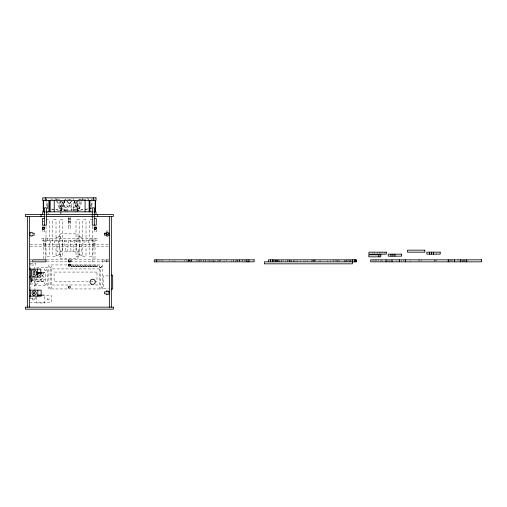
<?xml version="1.0" encoding="UTF-8"?>
<svg xmlns="http://www.w3.org/2000/svg" width="507" height="507" viewBox="0 0 507 507"><rect width="100%" height="100%" fill="white"/><g stroke="black" fill="none" stroke-linecap="round" stroke-linejoin="round"><path stroke-width="0.38" stroke-dasharray="2.54 1.9" d="M68.344 240.502L67.678 251.18L65.682 251.18L64.345 240.502M74.054 201.222L77.102 210.506L91.127 208.377L91.951 199.15M74.345 240.502L73.014 251.18L71.012 251.18L70.346 240.502M80.347 240.502L78.344 251.18L76.348 251.18L76.348 240.502M47.563 208.377L48.266 206.235M64.871 200.506L61.594 210.506L51.461 208.966M76.868 201.222L73.826 210.506L67.032 200.506M82.914 198.376L79.631 208.377L73.826 210.506L73.826 200.506L77.996 210.506L84.232 209.556M71.126 266.188L71.411 266.688L71.645 266.118M48.159 204.809L46.669 208.377L48.228 208.611M51.346 209.087L60.701 210.506L64.573 201.222M65.523 199.093L61.22 208.377L59.059 208.377L56.017 199.093M71.335 201.222L67.032 210.506L61.22 208.377L56.866 200.379M76.373 201.837L71.664 210.506L67.361 201.222M81.101 201.71L77.476 208.377L71.664 210.506L71.664 201.273M81.462 201.045L82.546 199.048M63.73 201.501L59.059 208.377L64.871 210.506L70.815 201.754M64.155 200.88L65.428 199.004M69.206 199.707L71.386 198.909M77.825 200.24L81.456 198.909M79.276 199.676L83.953 198.972M83.452 199.676L88.123 198.972M85.011 209.442L88.123 208.966M88.902 208.852L91.241 208.497M68.344 218.504L70.346 218.504M68.344 218.967L70.346 218.967M46.017 219.835L49.35 219.835L49.35 256.498L46.017 256.498L46.017 226.078M68.344 219.835L70.346 219.835M92.68 219.835L89.346 219.835L89.346 256.498L92.68 256.498L92.68 226.078M43.063 221.838L44.394 221.838M68.344 221.838L70.346 221.838M68.344 222.7L70.346 222.7M68.344 225.171L70.346 225.171M108.01 230.97L106.54 230.97L106.54 231.769L104.543 231.769M60.682 236.503L56.683 236.503L56.683 237.834L60.682 237.834M78.015 236.503L82.014 236.503L82.014 237.834L78.015 237.834M58.349 240.502L58.349 241.18L62.348 241.18M64.345 241.18L68.344 241.18M70.346 241.18L74.345 241.18M76.348 241.18L80.347 241.18M43.684 241.833L45.681 241.833M93.009 241.833L95.012 241.833M43.684 243.303L45.681 243.303M93.009 243.303L95.012 243.303M30.141 244.501L108.549 244.501M43.684 245.299L45.681 245.299M93.009 245.299L95.012 245.299M30.141 246.503L108.549 246.503M60.682 254.514L56.683 254.514L56.683 255.845L60.682 255.845M78.015 254.514L82.014 254.514L82.014 255.845L78.015 255.845M29.349 259.831L32.017 259.831M46.783 259.831L68.344 259.831M70.346 259.831L109.341 259.831M32.15 261.834L30.68 261.834L30.68 259.831M46.783 261.834L68.344 261.834M70.346 261.834L109.341 261.834M30.483 263.367L35.813 263.367L35.813 265.034L30.483 265.034M66.918 264.952L48.881 264.952L48.881 288.952L67.704 288.952M70.815 264.952L102.211 264.952L102.211 288.952L70.841 288.952M42.334 272.519L45.313 272.519L45.313 281.518L36.384 281.518L36.384 278.153M42.334 272.848L45.313 272.848M42.246 273.184L43.646 273.184L43.646 274.515L45.313 274.515M108.435 275.897L103.346 275.897L103.346 288.432L108.435 288.432M30.483 278.432L31.149 278.432M30.483 278.761L31.149 278.761M31.814 278.964L32.48 278.964L32.48 280.967L31.814 280.967M31.149 278.996L35.813 278.996L35.813 279.465L31.149 279.465M36.384 279.515L38.05 279.515L38.05 280.853L43.646 280.853L43.646 279.515L45.313 279.515M30.483 279.699L31.149 279.699M30.483 280.029L31.149 280.029M30.483 280.365L31.149 280.365M31.149 280.599L35.813 280.599L35.813 281.062L31.149 281.062M36.384 281.182L45.313 281.182M30.483 281.296L31.149 281.296M30.483 281.632L31.149 281.632L31.149 278.096M30.483 281.962L31.814 281.962L31.814 277.963M30.483 283.964L34.951 283.964L34.951 290.498M90.259 284.985L50.548 284.985L50.548 268.919L100.544 268.919L100.544 284.985L94.86 284.985M41.904 294.985L44.812 294.985L44.812 302.983L36.815 302.983L36.815 297.165M41.999 295.651L51.48 295.651L51.48 302.318L30.147 302.318M30.483 298.16L35.813 298.16L35.813 297.051M54.737 198.972L59.414 199.676L57.234 198.909M50.567 198.972L55.244 199.676M67.304 198.909L69.484 199.707M70.986 266.777L71.931 266.65L72.013 264.952M72.837 198.376L73.686 199.631M74.111 200.252L79.631 208.377L77.476 208.377L73.173 199.093M62.317 201.837L67.032 210.506L67.032 201.273M55.783 198.376L56.505 199.714M47.411 211.837L48.323 213.84M88.446 199.809L87.85 198.376L88.319 199.809M90.531 204.809L91.425 206.951M90.658 206.951L91.127 208.377M61.594 200.506L64.871 210.506L64.871 201.273M58.349 241.18L60.346 251.18L62.348 251.18L62.348 240.502M60.764 201.273L61.594 210.506L61.594 201.273M46.669 198.376L47.493 207.61M467.118 260.497L467.118 261.834M465.115 260.497L465.115 261.834M464.666 259.831L464.666 261.168M464.463 260.497L464.463 261.834M463.652 260.497L463.652 261.834M463.335 259.831L463.335 261.168M462.466 260.497L462.466 261.834M462.321 260.497L462.321 261.834M461.864 259.831L461.864 261.168M457.998 259.831L457.998 261.168M452.65 259.831L452.65 261.168M451.331 259.831L451.331 261.168M450.647 259.831L450.647 261.168M449.398 260.497L449.398 261.834M447.402 260.497L447.402 261.834M436.844 252.835L436.844 254.165M436.666 259.831L436.666 261.168M435.652 259.831L435.652 261.168M434.797 260.497L434.797 261.834M434.67 259.831L434.67 261.168M421.336 259.831L421.336 261.168M419.333 259.831L419.333 261.168M418.319 259.831L418.319 261.168M410.138 260.497L410.138 261.834M403.319 259.831L403.319 261.168M401.322 259.831L401.322 261.168M396.804 260.497L396.804 261.834M390.003 260.497L390.003 261.834M389.338 260.497L389.338 261.834M388.673 260.497L388.673 261.834M387.342 260.497L387.342 261.834M384.395 252.169L384.395 253.5M382.468 260.497L382.468 261.834M382.398 252.169L382.398 253.5M381.34 259.831L381.34 261.168M380.928 252.169L380.928 253.5M380.472 260.497L380.472 261.834M379.597 252.169L379.597 253.5M378.786 259.831L378.786 261.168M377.595 252.169L377.595 253.5M376.809 259.831L376.79 261.168M375.319 259.831L375.338 261.168M374.261 252.169L374.261 253.5M374.008 259.831L374.008 261.834M372.265 252.169L372.265 253.5M372.005 259.831L372.005 261.168M351.066 260.497L351.136 261.834M350.597 260.497L350.597 261.834M350.432 259.831L350.432 261.168M349.602 260.497L349.602 261.834M349.133 260.497L349.133 261.834M348.436 259.831L348.436 261.168M347.599 260.497L347.599 261.834M346.566 259.831L346.566 261.168M346.135 260.497L346.135 261.834M346.034 260.497L346.034 261.834M345.134 260.497L345.134 261.834M344.234 260.497L344.234 261.834M344.133 260.497L344.133 261.834M339.354 260.497L339.354 261.834M338.403 259.831L338.403 261.168M337.351 260.497L337.351 261.834M337.269 260.497L337.269 261.834M336.566 259.831L336.566 261.168M335.691 259.831L335.691 261.168M333.936 260.497L333.936 261.834M333.067 259.831L333.067 261.168M330.602 260.497L330.602 261.834M327.269 260.497L327.269 261.834M320.601 260.497L320.601 261.834M319.074 260.497L319.074 261.834M315.101 259.831L315.101 261.168M314.936 259.831L314.936 261.834M314.239 259.831L314.239 261.168M313.934 260.497L313.934 261.834M313.402 259.831L313.402 261.834M312.939 259.831L312.939 261.168M312.236 259.831L312.236 261.168M311.368 259.831L311.406 261.834M307.267 260.497L307.267 261.834M305.74 260.497L305.74 261.834M303.94 260.497L303.94 261.834M300.607 260.497L300.607 261.834M297.273 260.497L297.273 261.834M296.069 260.497L296.037 261.834M294.237 260.497L294.237 261.834M293.94 260.497L293.94 261.834M293.737 260.497L293.737 261.834M291.74 260.497L291.74 261.834M291.107 260.497L291.107 261.834M290.606 260.497L290.606 261.834M289.903 259.831L289.903 261.168M289.408 260.497L289.408 261.834M289.104 260.497L289.072 261.834M289.028 259.831L289.028 261.168M287.742 259.831L287.742 261.168M287.456 260.497L287.456 261.834M285.454 260.497L285.454 261.834M283.071 259.831L283.071 261.168M281.772 260.497L281.772 261.834M281.404 260.497L281.404 261.834M279.775 260.497L279.775 261.834M279.072 260.497L279.072 261.834M278.742 260.497L278.742 261.834M278.039 259.831L278.039 261.168M277.272 260.497L277.272 261.834M277.209 260.497L277.209 261.834M277.076 260.497L277.076 261.834M276.74 260.497L276.74 261.834M276.575 259.831L276.575 261.168M276.042 259.831L276.042 261.168M275.7 259.831L275.745 261.834M275.276 260.497L275.276 261.834M275.206 260.497L275.206 261.834M274.572 259.831L274.572 261.168M273.938 260.497L273.938 261.834M273.742 260.497L273.742 261.834M273.241 259.831L273.241 261.168M245.597 259.831L245.597 261.168M244.133 259.831L244.133 261.168M242.409 259.831L242.409 261.168M242.131 259.831L242.131 261.168M239.456 259.831L239.456 261.168M239.412 259.831L239.412 261.168M239.076 259.831L239.076 261.834M237.46 259.831L237.409 261.834M237.073 259.831L237.073 261.834M236.788 259.831L236.839 261.168M235.394 260.497L235.394 261.834M233.6 259.831L233.6 261.168M233.41 260.497L233.41 261.834M231.395 260.497L231.395 261.834M226.604 259.831L226.604 261.168M224.056 260.497L224.056 261.834M220.266 259.831L220.266 261.168M219.937 259.831L219.937 261.168M219.322 260.497L219.322 261.834M218.124 259.831L218.124 261.168M217.319 260.497L217.319 261.834M215.126 260.497L215.126 261.834M214.797 260.497L214.797 261.834M213.605 260.497L213.605 261.834M213.124 260.497L213.124 261.834M212.851 260.497L212.851 261.834M211.603 260.497L211.603 261.834M209.987 260.497L209.987 261.834M209.188 259.831L209.188 261.168M208.028 259.831L207.99 261.834M205.696 259.831L205.696 261.168M205.341 260.497L205.341 261.834M203.694 259.831L203.694 261.168M203.332 260.497L203.332 261.834M201.602 259.831L201.602 261.168M200.588 259.831L200.588 261.168M199.606 259.831L199.606 261.168M199.587 260.497L199.587 261.834M198.389 259.831L198.389 261.168M197.591 260.497L197.591 261.834M196.722 259.831L196.722 261.168M191.462 259.831L191.462 261.168M191.418 259.831L191.418 261.168M191.177 261.834L191.177 259.831L191.126 261.168M191.031 259.831L191.031 261.168M190.258 260.497L190.258 261.834M189.46 259.831L189.46 261.168M189.174 259.831L189.174 261.834M189.029 259.831L189.029 261.168M188.838 259.831L188.838 261.168M188.794 259.831L188.794 261.168M188.255 260.497L188.255 261.834M187.254 260.497L187.254 261.834M186.272 259.831L186.272 261.168M184.269 259.831L184.269 261.168M174.94 260.497L174.94 261.834M172.938 260.497L172.938 261.834M169.604 259.831L169.604 261.168M162.943 259.831L162.943 261.168M161.074 259.831L161.074 261.168M159.071 259.831L159.071 261.168M157.607 259.831L157.607 261.168M108.01 259.831L108.01 261.834M106.54 259.831L106.54 261.834M106.007 259.831L106.007 261.834M104.543 259.831L104.543 261.834M102.674 259.831L102.674 261.834M99.613 268.919L99.613 284.985M97.407 264.952C98.573 267.442 95.05 267.442 96.21 264.952M96.292 229.836L96.292 231.838L94.296 231.838L94.296 229.836M95.715 264.952C96.881 267.442 93.358 267.442 94.517 264.952M95.012 238.499L95.012 259.831M94.676 199.169L94.676 200.506M94.023 264.952C95.183 267.442 91.659 267.442 92.825 264.952M93.009 238.499L93.009 259.831M92.68 259.831L92.68 261.834M92.331 264.952C93.491 267.442 89.967 267.442 91.133 264.952M92.02 198.376L92.02 206.837M91.013 238.499L91.013 240.502M90.639 264.952C91.799 267.442 88.275 267.442 89.435 264.952M88.947 264.952C90.107 267.442 86.583 267.442 87.743 264.952M88.345 240.502L88.345 244.501M87.248 264.952C88.414 267.442 84.891 267.442 86.051 264.952M85.556 264.952C86.722 267.442 83.199 267.442 84.358 264.952M84.01 240.502L84.01 244.501M83.864 264.952C85.024 267.442 81.5 267.442 82.666 264.952M82.172 264.952C83.332 267.442 79.808 267.442 80.974 264.952M81.678 244.501L81.678 251.846L57.012 251.846L57.012 244.501M80.48 264.952C81.64 267.442 78.116 267.442 79.276 264.952M79.346 201.361L79.346 210.506L59.344 210.506L59.344 201.361M78.788 264.952C79.948 267.442 76.424 267.442 77.584 264.952M77.996 210.506L77.996 200.506L77.102 210.506L77.102 201.273M78.015 240.502L78.015 233.835L60.682 233.835L60.682 240.502M78.015 251.846L78.015 258.513L60.682 258.513L60.682 251.846M77.495 210.506L77.495 211.837M77.216 210.506L77.216 211.837M77.089 264.952C78.255 267.442 74.732 267.442 75.892 264.952M76.405 210.506L76.405 211.837M75.397 264.952C76.563 267.442 73.04 267.442 74.199 264.952M75.112 210.506L75.112 211.837M73.705 264.952C74.865 267.442 71.341 267.442 72.507 264.952M71.214 259.831L71.214 261.834M70.346 217.167L70.346 228.505L68.344 228.505L68.344 217.167M67.235 210.506L67.235 211.837M65.27 210.506L65.27 211.837M60.973 211.837L60.973 213.84M60.701 200.506L60.701 210.506M60.682 211.837L60.682 213.84M54.68 240.502L54.68 244.501M51.48 268.919L51.48 284.985M50.345 240.502L50.345 244.501M47.683 238.499L47.683 240.502M46.669 199.15L46.669 206.837M45.681 238.499L45.681 259.831M44.394 229.836L44.394 231.838L42.398 231.838L42.398 229.836M44.014 199.169L44.014 200.506M43.684 238.499L43.684 259.831M34.184 269.521L34.184 267.519L47.512 267.519L47.512 285.517L34.184 285.517L34.184 277.899M30.483 262.702L30.483 269.097M30.483 277.868L30.483 290.498M30.483 296.164L30.483 298.496M41.98 275.054A2.269 2.269 0 0 1 42.449 278.622A2.269 2.269 0 0 1 38.887 278.153M38.659 276.429A2.269 2.269 0 0 1 39.717 275.054M41.98 274.933A2.332 2.332 0 0 1 42.468 278.603A2.332 2.332 0 0 1 38.792 278.115M38.564 276.347A2.332 2.332 0 0 1 40.211 274.699M72.786 266.264C73.192 267.538 73.775 265.37 72.786 266.264M74.478 266.264C74.884 267.538 75.467 265.37 74.478 266.264M76.17 266.264C76.557 267.538 77.191 265.364 76.17 266.264M77.863 266.264C78.274 267.538 78.851 265.37 77.863 266.264M79.555 266.264C79.967 267.538 80.543 265.37 79.555 266.264M81.247 266.264C81.659 267.538 82.242 265.37 81.247 266.264M82.945 266.264C83.351 267.538 83.934 265.37 82.945 266.264M84.637 266.264C85.037 267.531 85.632 265.383 84.637 266.264M86.329 266.264C86.735 267.538 87.318 265.37 86.329 266.264M88.022 266.264C88.433 267.538 89.01 265.37 88.022 266.264M89.714 266.264C90.1 267.538 90.734 265.364 89.714 266.264M91.406 266.264C91.818 267.538 92.401 265.37 91.406 266.264M93.104 266.264C93.51 267.538 94.093 265.37 93.104 266.264M94.796 266.264C95.202 267.538 95.785 265.37 94.796 266.264M96.488 266.264C96.894 267.538 97.477 265.37 96.488 266.264M56.011 219.835L52.684 219.835L52.684 256.498L56.011 256.498L56.011 219.835M62.678 219.835L59.344 219.835L59.344 256.498L62.678 256.498L62.678 219.835M79.346 219.835L76.012 219.835L76.012 256.498L79.346 256.498L79.346 219.835M86.013 219.835L82.679 219.835L82.679 256.498L86.013 256.498L86.013 219.835M97.008 238.499L41.682 238.499L41.682 240.502L97.008 240.502L97.008 238.499M96.989 272.069L54.103 272.069L54.103 281.829L96.989 281.829L96.989 272.069M45.015 284.383A1.001 1.001 0 0 0 46.517 283.514A1.001 1.001 0 0 0 45.015 282.653A1.001 1.001 0 0 0 45.015 284.383M35.68 284.383A1.001 1.001 0 0 0 37.182 283.514A1.001 1.001 0 0 0 35.68 282.653A1.001 1.001 0 0 0 35.68 284.383M45.015 270.383A1.001 1.001 0 0 0 46.517 269.521A1.001 1.001 0 0 0 45.015 268.653A1.001 1.001 0 0 0 45.015 270.383M32.98 299.846A1.001 1.001 0 0 0 34.482 298.984A1.001 1.001 0 0 0 32.98 298.116A1.001 1.001 0 0 0 32.98 299.846M47.645 299.846A1.001 1.001 0 0 0 49.147 298.984A1.001 1.001 0 0 0 47.645 298.116A1.001 1.001 0 0 0 47.645 299.846M68.844 221.705A1.001 1.001 0 0 0 70.346 220.837A1.001 1.001 0 0 0 68.844 219.968A1.001 1.001 0 0 0 68.844 221.705M100.044 267.487A1.001 1.001 0 0 0 101.546 266.619A1.001 1.001 0 0 0 100.044 265.75A1.001 1.001 0 0 0 100.044 267.487M50.098 267.398A0.9 0.9 0 0 0 51.448 266.619A0.9 0.9 0 0 0 50.098 265.839A0.9 0.9 0 0 0 50.098 267.398M100.094 288.065A0.9 0.9 0 0 0 101.444 287.285A0.9 0.9 0 0 0 100.094 286.506A0.9 0.9 0 0 0 100.094 288.065M50.098 288.065A0.9 0.9 0 0 0 51.448 287.285A0.9 0.9 0 0 0 50.098 286.506A0.9 0.9 0 0 0 50.098 288.065M100.094 267.398A0.9 0.9 0 0 0 101.444 266.619A0.9 0.9 0 0 0 100.094 265.839A0.9 0.9 0 0 0 100.094 267.398"/><path stroke-width="0.76" d="M45.167 211.837L42.683 211.837L42.683 214.505M46.137 211.837L92.559 211.837M94.01 211.837L96.013 211.837L96.013 214.505M45.003 214.505L25.35 214.505L25.35 216.502L45.193 216.502M46.137 214.505L113.34 214.505L113.34 216.502L46.562 216.502M44.394 218.504L42.398 218.504L42.398 225.171L46.397 225.171L46.397 207.838L44.394 207.838L44.394 225.171M94.296 218.504L96.292 218.504L96.292 225.171L92.293 225.171L92.293 207.838L94.296 207.838L94.296 225.171M44.394 227.168L42.398 227.168L42.398 229.17L44.394 229.17L44.394 227.833M29.349 233.169L30.68 233.169L30.68 232.301L32.15 232.301L32.15 233.169L34.146 233.169L34.146 235.166L32.15 235.166L32.15 236.034L30.68 236.034L30.68 235.166L29.349 235.166M109.341 233.169L108.01 233.169L108.01 232.301L106.54 232.301L106.54 233.169L104.543 233.169L104.543 235.166L106.54 235.166L106.54 236.034L108.01 236.034L108.01 235.166L109.341 235.166M104.543 233.771L106.54 233.771L106.54 234.633L108.01 234.633L108.01 233.771L109.341 233.771M70.346 261.834L68.344 261.834L68.344 259.831M68.464 264.952L70.841 264.952M29.349 269.097L40.814 269.097L40.814 277.101L29.349 277.101M37.125 272.519L41.593 272.519M37.125 272.848L41.593 272.848M41.549 273.184L38.05 273.184L38.05 274.515M111.344 275.162L112.674 275.162L112.674 289.161L111.344 289.161M29.349 290.162L41.149 290.162L41.149 296.164L29.349 296.164M106.54 291.031L108.01 290.961L108.01 291.899L109.341 291.899M108.01 291.829L109.341 291.829M109.341 293.832L108.01 293.832L108.01 294.694L106.54 294.694L106.54 293.832L104.543 293.832L104.543 291.829L106.54 291.829L106.54 290.961M37.543 294.985L41.181 294.985M38.05 295.651L41.213 295.651M466.32 259.831L466.32 261.834M460.318 259.831L460.318 261.834M454.646 259.831L454.646 261.834M448.651 259.831L448.651 261.834M433.51 252.169L433.51 254.165M431.514 252.169L431.514 254.165M429.511 252.169L429.511 254.165M405.321 259.831L405.321 261.834M399.32 259.831L399.32 261.834M394.934 254.165L394.934 256.168M392.938 254.165L392.938 256.168M392.006 259.831L392.006 261.834M390.935 254.165L390.935 256.168M386.004 259.831L386.004 261.834M378.824 254.831L378.824 256.834M355.933 259.831L355.933 261.834M355.23 259.831L355.23 261.834M354.399 259.831L354.399 261.834M352.403 259.831L352.403 263.83L264.407 263.83L264.407 261.834L356.358 261.834L356.358 259.831L268.368 259.831L268.368 261.834M272.411 259.831L272.411 261.834M270.408 259.831L270.408 261.834M248.931 259.831L248.931 261.834M246.934 259.831L246.934 261.834M156.276 259.831L156.276 261.834M111.344 216.502L111.344 307.179M109.341 216.502L109.341 307.179M97.629 214.505L97.629 216.502M95.589 200.506L95.589 211.837M95.183 200.506L95.183 211.837M93.345 197.838L93.345 200.506M89.891 200.506L89.891 211.837M89.669 200.506L89.669 211.837M89.143 200.506L89.143 211.837M85.081 200.506L85.081 211.837M54.224 200.506L54.224 211.837M50.161 200.506L50.161 211.837M49.635 200.506L49.635 211.837M48.945 200.506L48.945 211.837M45.351 197.838L45.351 200.506M43.659 200.506L43.659 211.837M43.253 200.506L43.253 211.837M41.067 214.505L41.067 216.502M37.816 290.162L37.816 296.164M37.48 269.097L37.48 277.101M30.483 269.097L30.483 277.101M30.483 290.162L30.483 296.164M29.349 216.502L29.349 307.16M27.353 216.502L27.353 307.16M36.485 274.762L35.148 276.1L31.485 276.1L31.485 270.098L35.148 270.098L36.485 271.429L36.485 274.762M96.013 197.838L42.683 197.838L42.683 200.506L96.013 200.506L96.013 197.838M96.292 227.168L94.296 227.168L94.296 229.17L96.292 229.17L96.292 227.168M424.841 250.166L407.508 250.166L407.508 252.169L424.841 252.169L424.841 250.166M386.264 252.169L368.931 252.169L368.931 254.165L386.264 254.165L386.264 252.169M440.177 252.169L426.85 252.169L426.85 254.165L440.177 254.165L440.177 252.169M401.601 254.165L388.267 254.165L388.267 256.168L401.601 256.168L401.601 254.165M380.827 254.831L368.823 254.831L368.823 256.834L380.827 256.834L380.827 254.831M46.017 259.831L32.682 259.831L32.682 261.834L46.017 261.834L46.017 259.831M254.121 259.831L154.274 259.831L154.274 261.834L254.121 261.834L254.121 259.831M481.65 259.831L370.674 259.831L370.674 261.834L481.65 261.834L481.65 259.831M34.818 271.765L33.151 271.765L33.151 274.433L34.818 274.433L34.818 271.765M113.34 307.16L25.35 307.16L25.35 309.162L113.34 309.162L113.34 307.16M68.844 288.027A1.001 1.001 0 0 0 70.346 287.165A1.001 1.001 0 0 0 68.844 286.297A1.001 1.001 0 0 0 68.844 288.027M68.844 266.029A1.001 1.001 0 0 0 70.346 265.167A1.001 1.001 0 0 0 68.844 264.299A1.001 1.001 0 0 0 68.844 266.029M42.899 229.037A1.001 1.001 0 0 0 44.394 228.169A1.001 1.001 0 0 0 42.899 227.301A1.001 1.001 0 0 0 42.899 229.037M94.796 229.037A1.001 1.001 0 0 0 96.292 228.169A1.001 1.001 0 0 0 94.796 227.301A1.001 1.001 0 0 0 94.796 229.037M68.844 261.701A1.001 1.001 0 0 0 70.346 260.832A1.001 1.001 0 0 0 68.844 259.964A1.001 1.001 0 0 0 68.844 261.701M91.342 284.142A2.668 2.668 0 0 0 95.341 281.829A2.668 2.668 0 0 0 91.342 279.522A2.668 2.668 0 0 0 91.342 284.142M33.069 295.042A2.167 2.167 0 0 0 36.314 293.16A2.167 2.167 0 0 0 33.069 291.284A2.167 2.167 0 0 0 33.069 295.042M33.817 293.743A0.665 0.665 0 0 0 34.818 293.16A0.665 0.665 0 0 0 33.817 292.583A0.665 0.665 0 0 0 33.817 293.743"/></g></svg>
